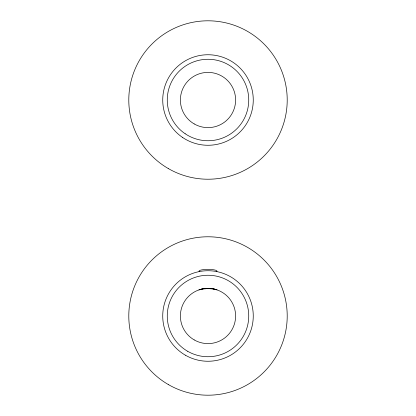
<?xml version="1.0" encoding="UTF-8"?>
<svg xmlns="http://www.w3.org/2000/svg" width="416" height="416" viewBox="0 0 416 416"><rect width="100%" height="100%" fill="white"/><g stroke="black" fill="none" stroke-linecap="round" stroke-linejoin="round"><path stroke-width="0.62" d="M198.947 289.905L201.599 289.13M202.597 288.912L204.116 288.652M211.884 288.652L213.403 288.912M214.401 289.13L217.053 289.905M199.259 271.622A9.006 1.82 0 0 1 208 269.365A9.006 1.82 0 0 1 216.741 271.622M212.467 288.933A9.266 1.321 5.4 0 1 213.756 289.182M204.35 288.792A8.736 2.272 0.8 0 1 211.51 288.87M201.282 289.11A9.287 1.472 -4.6 0 1 202.29 288.876M202.244 289.182A9.266 1.321 -5.4 0 1 203.533 288.933M204.49 288.87A8.736 2.272 -0.8 0 1 211.65 288.792M213.71 288.876A9.287 1.472 4.6 0 1 214.718 289.11M168.397 384.587A79.212 79.212 0 0 0 287.212 315.988A79.212 79.212 0 0 0 168.397 247.39A79.212 79.212 0 0 0 168.397 384.587M185.37 355.191A45.261 45.261 0 0 0 253.261 315.988A45.261 45.261 0 0 0 185.37 276.791A45.261 45.261 0 0 0 185.37 355.191M187.632 351.27A40.737 40.737 0 0 0 248.737 315.988A40.737 40.737 0 0 0 187.632 280.712A40.737 40.737 0 0 0 187.632 351.27M194.194 339.903A27.612 27.612 0 0 0 235.612 315.988A27.612 27.612 0 0 0 194.194 292.079A27.612 27.612 0 0 0 194.194 339.903M168.397 168.61A79.212 79.212 0 0 0 287.212 100.012A79.212 79.212 0 0 0 168.397 31.413A79.212 79.212 0 0 0 168.397 168.61M182.629 137.493A45.261 45.261 0 0 0 253.146 103.241A45.261 45.261 0 0 0 188.224 59.296A45.261 45.261 0 0 0 182.629 137.493M185.167 133.744A40.737 40.737 0 0 0 248.633 102.918A40.737 40.737 0 0 0 190.2 63.367A40.737 40.737 0 0 0 185.167 133.744M194.194 123.921A27.612 27.612 0 0 0 235.612 100.012A27.612 27.612 0 0 0 194.194 76.097A27.612 27.612 0 0 0 194.194 123.921"/></g></svg>
